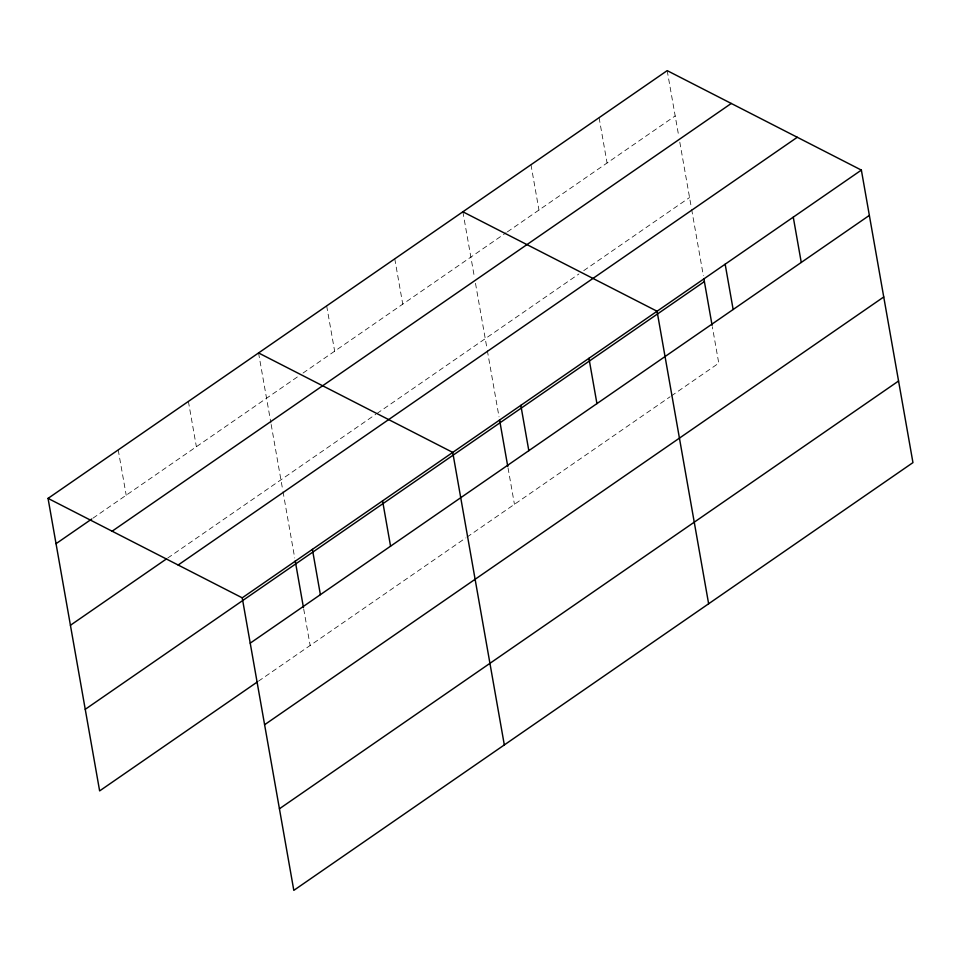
<?xml version="1.0" encoding="UTF-8"?>
<svg xmlns="http://www.w3.org/2000/svg" width="961" height="961" viewBox="0 0 961 961"><rect width="100%" height="100%" fill="white"/><g stroke="black" fill="none" stroke-linecap="round" stroke-linejoin="round"><path stroke-width="0.72" stroke-dasharray="4.8 3.6" d="M92.965 518.171L298.162 376.412M303.027 373.048L506.135 232.73M507.348 231.889L675.175 115.933M167.67 558.077L375.787 414.299M377.012 413.458L578.894 273.981M583.759 270.618L689.566 197.522M258.437 681.193L465.809 537.92M467.022 537.079L670.117 396.761M671.343 395.92L718.768 363.162L712.341 326.74M667.186 70.633L678.778 136.33M679.799 142.156L691.379 207.84M691.644 209.318L703.344 275.675M599.087 117.686L607.076 162.986M530.977 164.739L538.965 210.039M462.878 211.792L474.458 277.489M475.491 283.315L487.071 348.999M487.323 350.477L499.023 416.834M508.033 467.899L514.447 504.321M394.767 258.845L402.755 304.144M326.668 305.898L334.656 351.197M258.557 352.951L270.918 423.02M271.17 424.474L282.75 490.158M283.014 491.636L294.715 557.993M303.712 609.058L310.139 645.468M188.392 401.434L196.38 446.733M118.215 449.904L126.203 495.215"/><path stroke-width="1.44" d="M48.05 498.387L667.186 70.633L861.368 170.097L912.95 462.613L293.814 890.366L242.232 597.838L48.05 498.387L99.632 790.903L257.2 682.046M56.038 543.686L91.739 519.024M112.125 531.205L731.273 103.452M70.417 625.275L166.445 558.93M178.145 565.02L797.294 137.267M242.232 597.838L861.368 170.097M85.241 709.326L704.389 281.573M250.22 643.149L869.357 215.396M264.599 724.726L883.748 296.973M279.423 808.778L898.559 381.024M462.878 211.792L657.06 311.244L708.629 603.772M258.557 352.951L452.739 452.403L504.321 744.931M793.269 217.15L801.258 262.449M725.159 264.191L733.147 309.502M703.86 278.63L712.089 325.274M588.949 358.297L596.937 403.608M520.838 405.35L528.826 450.661M499.552 419.789L507.768 466.433M382.574 500.885L390.562 546.184M312.397 549.368L320.385 594.667M295.231 560.936L303.46 607.592"/></g></svg>
